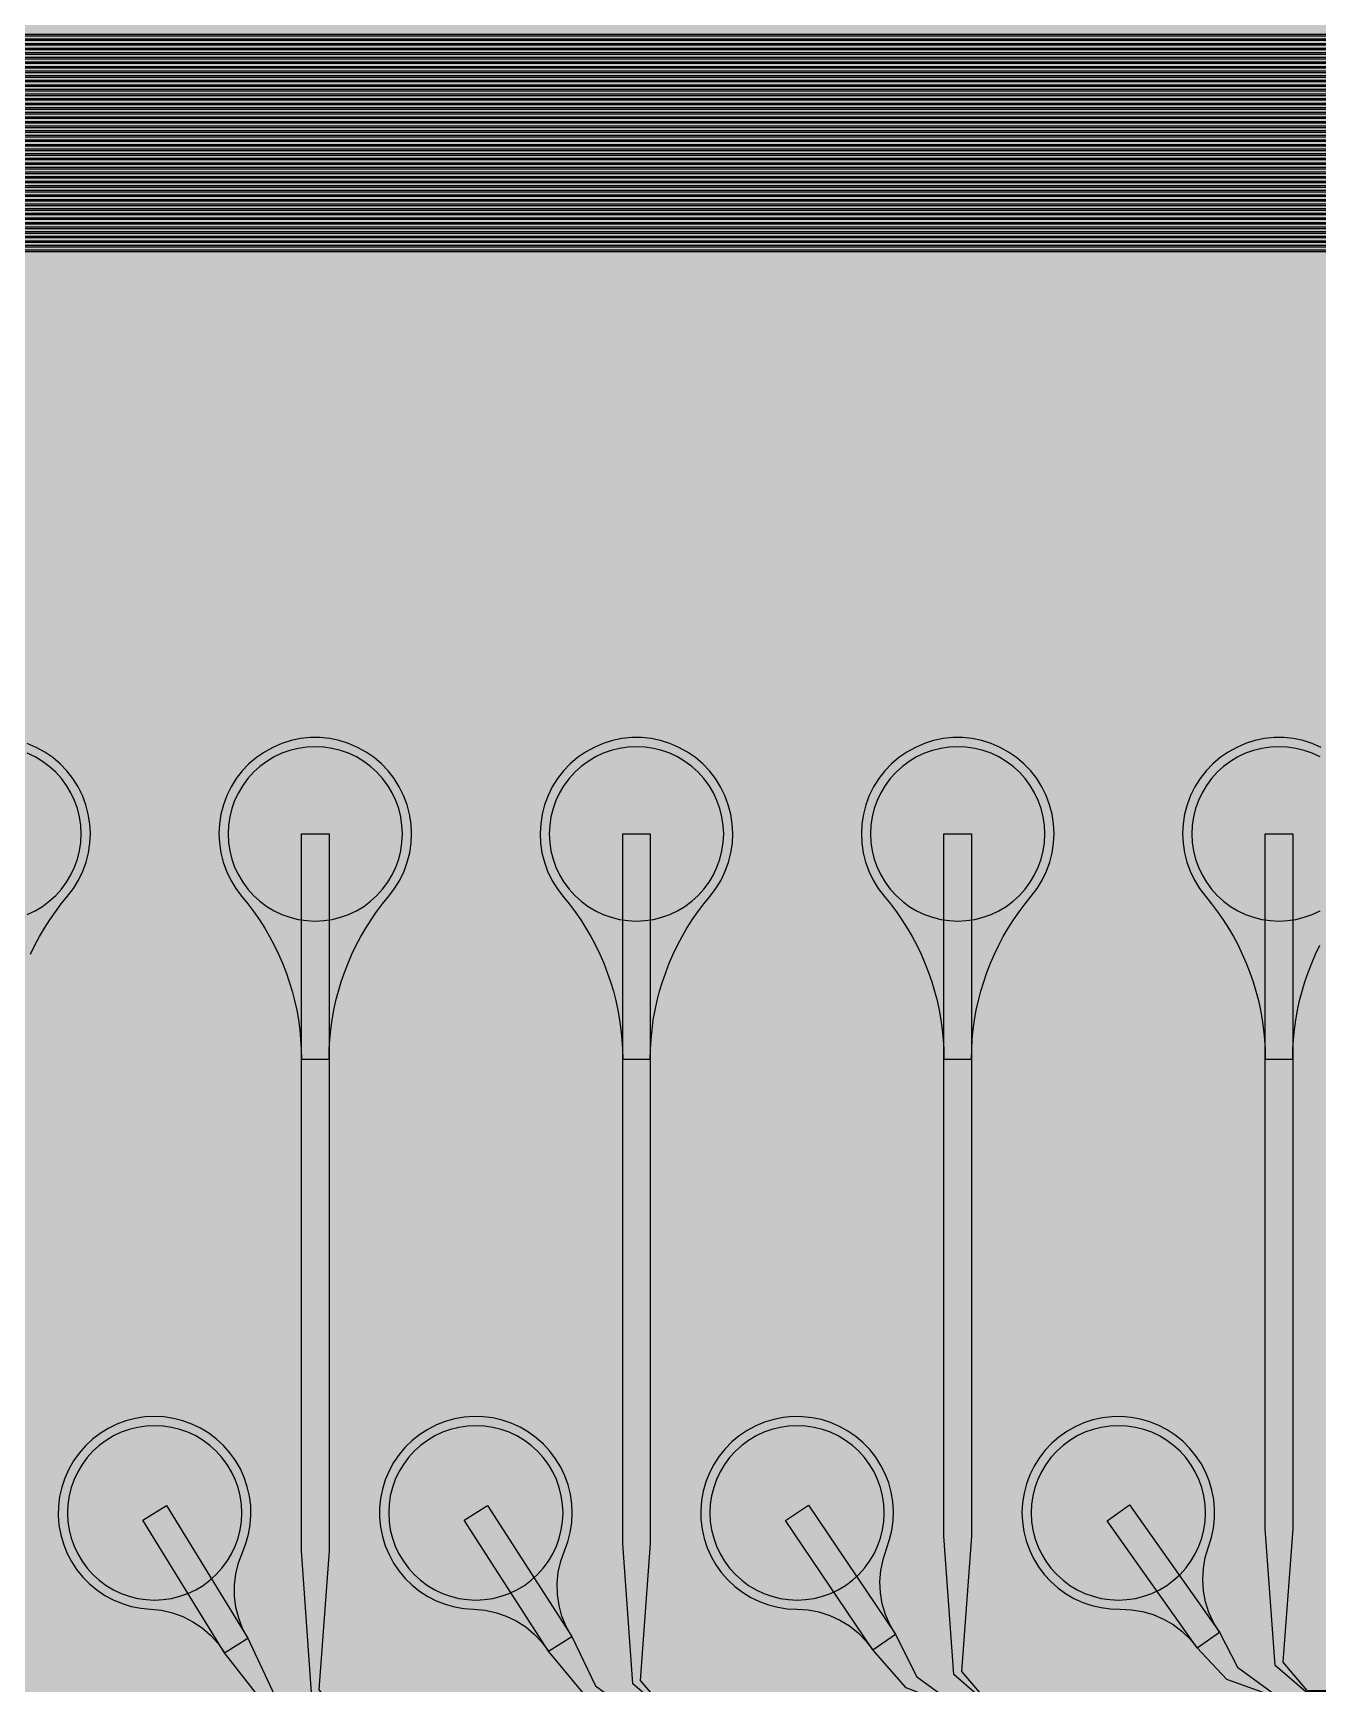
# Model space of a CAD drawing. Header units: metres. Extents: x -7240 to 10960, y -29667 to 1823.
# Drawn here: x 4465 to 5865, y -20968 to -19170 of the extents above; entities that cross this region are included whole.
import ezdxf

# ---------------------------------------------------------------- set-up
doc = ezdxf.new("R2010")
doc.units = ezdxf.units.M
for name, color, linetype in [('Metal1', 4, 'CONTINUOUS'), ('Polyimide', 7, 'CONTINUOUS'), ('Polyimide_Negative', 5, 'CONTINUOUS')]:
    doc.layers.add(name, color=color, linetype=linetype)

msp = doc.modelspace()

# ---------------------------------------------------------------- hatches: boundary and pattern name
at = {"layer": 'Polyimide'}
msp.add_hatch(color=7, dxfattribs=at).paths.add_polyline_path([(4088.5, -11806.9), (4098.7, -11851.2), (4115.6, -11893.5), (4138.6, -11932.7), (4167.4, -11968), (4201.1, -11998.5), (4239, -12023.6), (4280.3, -12042.7), (4349.2, -12073.7), (4413.2, -12113.8), (4471.3, -12162), (4522.3, -12217.7), (4565.4, -12279.7), (4599.7, -12346.9), (4624.7, -12418.2), (4639.9, -12492.2), (4645, -12567.5), (4639.9, -12642.8), (4624.7, -12716.8), (4599.7, -12788.1), (4565.4, -12855.3), (4522.3, -12917.3), (4471.3, -12973), (4413.2, -13021.2), (4349.2, -13061.3), (4280.3, -13092.3), (4239, -13111.4), (4201.1, -13136.5), (4167.4, -13167), (4138.6, -13202.3), (4115.6, -13241.5), (4098.7, -13283.8), (4088.5, -13328.1), (4085, -13373.5), (4085, -13567.5), (4099.4, -13861.6), (4142.6, -14152.8), (4214.2, -14438.4), (4313.4, -14715.5), (4439.2, -14981.7), (4590.6, -15234.2), (4766, -15470.7), (4963.7, -15688.8), (5181.8, -15886.5), (5418.3, -16061.9), (5670.8, -16213.3), (5936.9, -16339.1), (6214.1, -16438.3), (6499.7, -16509.9), (6790.9, -16553.1), (7085, -16567.5), (9960.4, -16567.5), (10038.8, -16571.4), (10116.4, -16582.9), (10192.6, -16601.9), (10266.5, -16628.4), (10337.5, -16662), (10404.8, -16702.3), (10467.9, -16749.1), (10526.1, -16801.8), (10578.8, -16860), (10625.6, -16923), (10665.9, -16990.4), (10699.5, -17061.4), (10725.9, -17135.3), (10745, -17211.4), (10756.5, -17289.1), (10760.4, -17367.5), (10760.4, -21957.3), (10721.6, -22012.9), (10686, -22070.6), (10653.6, -22130.1), (10624.5, -22191.4), (10598.9, -22254.2), (10576.8, -22318.2), (10558.3, -22383.5), (10543.4, -22449.6), (10532.2, -22516.5), (10524.7, -22583.8), (10521, -22651.5), (10521, -22719.3), (10524.7, -22787), (10532.2, -22854.4), (10543.4, -22921.2), (10558.3, -22987.4), (10576.8, -23052.6), (10598.9, -23116.7), (10624.5, -23179.5), (10653.6, -23240.7), (10686, -23300.3), (10721.6, -23357.9), (10760.4, -23413.5), (10760.4, -28667.5), (10756.5, -28745.9), (10745, -28823.6), (10725.9, -28899.7), (10699.5, -28973.6), (10665.9, -29044.6), (10625.6, -29112), (10578.8, -29175), (10526.1, -29233.2), (10467.9, -29285.9), (10404.8, -29332.7), (10337.5, -29373), (10266.5, -29406.6), (10192.6, -29433.1), (10116.4, -29452.1), (10038.8, -29463.6), (9960.4, -29467.5), (-6239.6, -29467.5), (-6318, -29463.6), (-6395.7, -29452.1), (-6471.9, -29433.1), (-6545.8, -29406.6), (-6616.7, -29373), (-6684.1, -29332.7), (-6747.1, -29285.9), (-6805.3, -29233.2), (-6858, -29175), (-6904.8, -29112), (-6945.2, -29044.6), (-6978.7, -28973.6), (-7005.2, -28899.7), (-7024.3, -28823.6), (-7035.8, -28745.9), (-7039.6, -28667.5), (-7039.6, -23426.3), (-6999.4, -23370.1), (-6962.3, -23311.6), (-6928.7, -23251.2), (-6898.5, -23189), (-6871.8, -23125.1), (-6848.8, -23059.9), (-6829.5, -22993.4), (-6814, -22926), (-6802.4, -22857.8), (-6794.6, -22789.1), (-6790.7, -22720), (-6790.7, -22650.8), (-6794.6, -22581.8), (-6802.4, -22513), (-6814, -22444.8), (-6829.5, -22377.4), (-6848.8, -22311), (-6871.8, -22245.7), (-6898.5, -22181.9), (-6928.7, -22119.7), (-6962.3, -22059.2), (-6999.4, -22000.8), (-7039.6, -21944.5), (-7039.6, -17367.5), (-7035.8, -17289.1), (-7024.3, -17211.4), (-7005.2, -17135.3), (-6978.7, -17061.4), (-6945.2, -16990.4), (-6904.8, -16923), (-6858, -16860), (-6805.3, -16801.8), (-6747.1, -16749.1), (-6684.1, -16702.3), (-6616.7, -16662), (-6545.8, -16628.4), (-6471.9, -16601.9), (-6395.7, -16582.9), (-6318, -16571.4), (-6239.6, -16567.5), (-3334, -16567.5), (-3039.9, -16553.1), (-2748.7, -16509.9), (-2463.1, -16438.3), (-2185.9, -16339.1), (-1919.8, -16213.3), (-1667.3, -16061.9), (-1430.8, -15886.5), (-1212.7, -15688.8), (-1015, -15470.7), (-839.6, -15234.2), (-688.2, -14981.7), (-562.4, -14715.5), (-463.2, -14438.4), (-391.6, -14152.8), (-348.4, -13861.6), (-334, -13567.5), (-334, -13373.5), (-337.5, -13328.1), (-347.7, -13283.8), (-364.6, -13241.5), (-387.6, -13202.3), (-416.4, -13167), (-450.1, -13136.5), (-488, -13111.4), (-529.3, -13092.3), (-529.3, -13092.3), (-598.2, -13061.3), (-662.2, -13021.2), (-720.3, -12973), (-771.3, -12917.3), (-814.4, -12855.3), (-848.7, -12788.1), (-873.7, -12716.8), (-888.9, -12642.8), (-894, -12567.5), (-888.9, -12492.2), (-873.7, -12418.2), (-848.7, -12346.9), (-814.4, -12279.7), (-771.3, -12217.7), (-720.3, -12162), (-662.2, -12113.8), (-598.2, -12073.7), (-529.3, -12042.7), (-488, -12023.6), (-450.1, -11998.5), (-416.4, -11968), (-387.6, -11932.7), (-364.6, -11893.5), (-347.7, -11851.2), (-337.5, -11806.9), (-334, -11761.5), (-334, -11074.3), (-337.5, -11028.9), (-347.7, -10984.6), (-364.6, -10942.4), (-387.6, -10903.1), (-416.4, -10867.8), (-450.1, -10837.3), (-488, -10812.2), (-529.3, -10793.2), (-529.3, -10793.2), (-598.2, -10762.1), (-662.2, -10722.1), (-720.3, -10673.8), (-771.3, -10618.1), (-814.4, -10556.1), (-848.7, -10488.9), (-873.7, -10417.6), (-888.9, -10343.7), (-894, -10268.3), (-888.9, -10193), (-873.7, -10119), (-848.7, -10047.8), (-814.4, -9980.5), (-771.3, -9918.5), (-720.3, -9862.9), (-662.2, -9814.6), (-598.2, -9774.6), (-529.3, -9743.5), (-488, -9724.5), (-450.1, -9699.4), (-416.4, -9668.8), (-387.6, -9633.5), (-364.6, -9594.3), (-347.7, -9552), (-337.5, -9507.7), (-334, -9462.4), (-334, -8775.1), (-337.5, -8729.8), (-347.7, -8685.5), (-364.6, -8643.2), (-387.6, -8604), (-416.4, -8568.7), (-450.1, -8538.1), (-488, -8513), (-529.3, -8494), (-529.3, -8494), (-598.2, -8462.9), (-662.2, -8422.9), (-720.3, -8374.6), (-771.3, -8319), (-814.4, -8257), (-848.7, -8189.7), (-873.7, -8118.5), (-888.9, -8044.5), (-894, -7969.2), (-888.9, -7893.8), (-873.7, -7819.9), (-848.7, -7748.6), (-814.4, -7681.4), (-771.3, -7619.4), (-720.3, -7563.7), (-662.2, -7515.4), (-598.2, -7475.4), (-529.3, -7444.3), (-529.3, -7444.3), (-488, -7425.3), (-450.1, -7400.2), (-416.4, -7369.7), (-387.6, -7334.4), (-364.6, -7295.1), (-347.7, -7252.9), (-337.5, -7208.6), (-334, -7163.2), (-334, -6476), (-337.5, -6430.6), (-347.7, -6386.3), (-364.6, -6344), (-387.6, -6304.8), (-416.4, -6269.5), (-450.1, -6239), (-488, -6213.9), (-529.3, -6194.8), (-529.3, -6194.8), (-598.2, -6163.8), (-662.2, -6123.7), (-720.3, -6075.5), (-771.3, -6019.8), (-814.4, -5957.8), (-848.7, -5890.6), (-873.7, -5819.3), (-888.9, -5745.3), (-894, -5670), (-888.9, -5594.7), (-873.7, -5520.7), (-848.7, -5449.4), (-814.4, -5382.2), (-771.3, -5320.2), (-720.3, -5264.5), (-662.2, -5216.3), (-598.2, -5176.2), (-529.3, -5145.2), (-529.3, -5145.2), (-488, -5126.1), (-450.1, -5101), (-416.4, -5070.5), (-387.6, -5035.2), (-364.6, -4996), (-347.7, -4953.7), (-337.5, -4909.4), (-334, -4864), (-334, 380), (-334, 1522.5), (-289, 1522.5), (-288.8, 1515.6), (-288.1, 1508.8), (-287, 1502), (-285.4, 1495.3), (-283.4, 1488.7), (-281, 1482.3), (-278.2, 1476.1), (-274.9, 1470), (-271.3, 1464.2), (-267.3, 1458.6), (-262.9, 1453.3), (-258.2, 1448.3), (-253.2, 1443.6), (-247.9, 1439.2), (-242.3, 1435.2), (-236.5, 1431.6), (-230.4, 1428.3), (-224.2, 1425.5), (-217.8, 1423.1), (-211.2, 1421.1), (-204.5, 1419.5), (-197.7, 1418.4), (-190.9, 1417.7), (-184, 1417.5), (-177.1, 1417.7), (-170.3, 1418.4), (-163.5, 1419.5), (-156.8, 1421.1), (-150.2, 1423.1), (-143.8, 1425.5), (-137.6, 1428.3), (-131.5, 1431.6), (-125.7, 1435.2), (-120.1, 1439.2), (-114.8, 1443.6), (-109.8, 1448.3), (-105.1, 1453.3), (-100.7, 1458.6), (-96.7, 1464.2), (-93.1, 1470), (-89.8, 1476.1), (-87, 1482.3), (-84.6, 1488.7), (-82.6, 1495.3), (-81, 1502), (-79.9, 1508.8), (-79.2, 1515.6), (-79, 1522.5), (1786, 1522.5), (3835, 1522.5), (3835.2, 1529), (3835.9, 1535.6), (3836.9, 1542), (3838.4, 1548.4), (3840.3, 1554.6), (3842.6, 1560.8), (3845.3, 1566.7), (3848.4, 1572.5), (3851.9, 1578.1), (3855.7, 1583.4), (3859.8, 1588.4), (3864.3, 1593.2), (3869.1, 1597.7), (3874.1, 1601.8), (3879.4, 1605.6), (3885, 1609.1), (3890.8, 1612.2), (3896.7, 1614.9), (3902.9, 1617.2), (3909.1, 1619.1), (3915.5, 1620.6), (3921.9, 1621.6), (3928.5, 1622.3), (3935, 1622.5), (3941.5, 1622.3), (3948.1, 1621.6), (3954.5, 1620.6), (3960.9, 1619.1), (3967.1, 1617.2), (3973.3, 1614.9), (3979.2, 1612.2), (3985, 1609.1), (3990.6, 1605.6), (3995.9, 1601.8), (4000.9, 1597.7), (4005.7, 1593.2), (4010.2, 1588.4), (4014.3, 1583.4), (4018.1, 1578.1), (4021.6, 1572.5), (4024.7, 1566.7), (4027.4, 1560.8), (4029.7, 1554.6), (4031.6, 1548.4), (4033.1, 1542), (4034.1, 1535.6), (4034.8, 1529), (4035, 1522.5), (4085, 1522.5), (4085, 380), (4085, 330), (4085, -4864), (4088.5, -4909.4), (4098.7, -4953.7), (4115.6, -4996), (4138.6, -5035.2), (4167.4, -5070.5), (4201.1, -5101), (4239, -5126.1), (4280.3, -5145.2), (4280.3, -5145.2), (4349.2, -5176.2), (4413.2, -5216.3), (4471.3, -5264.5), (4522.3, -5320.2), (4565.4, -5382.2), (4599.7, -5449.4), (4624.7, -5520.7), (4639.9, -5594.7), (4645, -5670), (4639.9, -5745.3), (4624.7, -5819.3), (4599.7, -5890.6), (4565.4, -5957.8), (4522.3, -6019.8), (4471.3, -6075.5), (4413.2, -6123.7), (4349.2, -6163.8), (4280.3, -6194.8), (4239, -6213.9), (4201.1, -6239), (4167.4, -6269.5), (4138.6, -6304.8), (4115.6, -6344), (4098.7, -6386.3), (4088.5, -6430.6), (4085, -6476), (4085, -11761.5), (4088.5, -11806.9)])

# ---------------------------------------------------------------- linework, layer by layer
at = {"layer": 'Metal1'}
for points in [[(9473.9, -17916.6), (9473.9, -19377.4), (9443.3, -19408), (2852.5, -19408), (2821.9, -19377.4), (2821.9, -18191.7)], [(2823.9, -18191.7), (2823.9, -19376.6), (2853.3, -19406), (9442.5, -19406), (9471.9, -19376.6), (9471.9, -17917.4)], [(9468.9, -17921.6), (9468.9, -19372.4), (9438.3, -19403), (2857.5, -19403), (2826.9, -19372.4), (2826.9, -18191.7)], [(2828.9, -18191.7), (2828.9, -19371.6), (2858.3, -19401), (9437.5, -19401), (9466.9, -19371.6), (9466.9, -17922.4)], [(9463.9, -17926.6), (9463.9, -19367.4), (9433.3, -19398), (2862.5, -19398), (2831.9, -19367.4), (2831.9, -18191.7)], [(2833.9, -18191.7), (2833.9, -19366.6), (2863.3, -19396), (9432.5, -19396), (9461.9, -19366.6), (9461.9, -17927.4)], [(9458.9, -17931.6), (9458.9, -19362.4), (9428.3, -19393), (2867.5, -19393), (2836.9, -19362.4), (2836.9, -18191.7)], [(2838.9, -18191.7), (2838.9, -19361.6), (2868.3, -19391), (9427.5, -19391), (9456.9, -19361.6), (9456.9, -17932.4)], [(9453.9, -17936.6), (9453.9, -19357.4), (9423.3, -19388), (2872.5, -19388), (2841.9, -19357.4), (2841.9, -18191.7)], [(2843.9, -18191.7), (2843.9, -19356.6), (2873.3, -19386), (9422.5, -19386), (9451.9, -19356.6), (9451.9, -17937.4)], [(9448.9, -17941.6), (9448.9, -19352.4), (9418.3, -19383), (2877.5, -19383), (2846.9, -19352.4), (2846.9, -18191.7)], [(2848.9, -18191.7), (2848.9, -19351.6), (2878.3, -19381), (9417.5, -19381), (9446.9, -19351.6), (9446.9, -17942.4)], [(9443.9, -17946.6), (9443.9, -19347.4), (9413.3, -19378), (2882.5, -19378), (2851.9, -19347.4), (2851.9, -18191.7)], [(2853.9, -18191.7), (2853.9, -19346.6), (2883.3, -19376), (9412.5, -19376), (9441.9, -19346.6), (9441.9, -17947.4)], [(9438.9, -17951.6), (9438.9, -19342.4), (9408.3, -19373), (2887.5, -19373), (2856.9, -19342.4), (2856.9, -18191.7)], [(2858.9, -18191.7), (2858.9, -19341.6), (2888.3, -19371), (9407.5, -19371), (9436.9, -19341.6), (9436.9, -17952.4)], [(9433.9, -17956.6), (9433.9, -19337.4), (9403.3, -19368), (2892.5, -19368), (2861.9, -19337.4), (2861.9, -18191.7)], [(2863.9, -18191.7), (2863.9, -19336.6), (2893.3, -19366), (9402.5, -19366), (9431.9, -19336.6), (9431.9, -17957.4)], [(9428.9, -17961.6), (9428.9, -19332.4), (9398.3, -19363), (2897.5, -19363), (2866.9, -19332.4), (2866.9, -18191.7)], [(2868.9, -18191.7), (2868.9, -19331.6), (2898.3, -19361), (9397.5, -19361), (9426.9, -19331.6), (9426.9, -17962.4)], [(9423.9, -17966.6), (9423.9, -19327.4), (9393.3, -19358), (2902.5, -19358), (2871.9, -19327.4), (2871.9, -18191.7)], [(2873.9, -18191.7), (2873.9, -19326.6), (2903.3, -19356), (9392.5, -19356), (9421.9, -19326.6), (9421.9, -17967.4)], [(9418.9, -17971.6), (9418.9, -19322.4), (9388.3, -19353), (2907.5, -19353), (2876.9, -19322.4), (2876.9, -18191.7)], [(2878.9, -18191.7), (2878.9, -19321.6), (2908.3, -19351), (9387.5, -19351), (9416.9, -19321.6), (9416.9, -17972.4)], [(9413.9, -17976.6), (9413.9, -19317.4), (9383.3, -19348), (2912.5, -19348), (2881.9, -19317.4), (2881.9, -18191.7)], [(2883.9, -18191.7), (2883.9, -19316.6), (2913.3, -19346), (9382.5, -19346), (9411.9, -19316.6), (9411.9, -17977.4)], [(9408.9, -17981.6), (9408.9, -19312.4), (9378.3, -19343), (2917.5, -19343), (2886.9, -19312.4), (2886.9, -18191.7)], [(2888.9, -18191.7), (2888.9, -19311.6), (2918.3, -19341), (9377.5, -19341), (9406.9, -19311.6), (9406.9, -17982.4)], [(9403.9, -17986.6), (9403.9, -19307.4), (9373.3, -19338), (2922.5, -19338), (2891.9, -19307.4), (2891.9, -18191.7)], [(2893.9, -18191.7), (2893.9, -19306.6), (2923.3, -19336), (9372.5, -19336), (9401.9, -19306.6), (9401.9, -17987.4)], [(9398.9, -17991.6), (9398.9, -19302.4), (9368.3, -19333), (2927.5, -19333), (2896.9, -19302.4), (2896.9, -18191.7)], [(2898.9, -18191.7), (2898.9, -19301.6), (2928.3, -19331), (9367.5, -19331), (9396.9, -19301.6), (9396.9, -17992.4)], [(9393.9, -17996.6), (9393.9, -19297.4), (9363.3, -19328), (2932.5, -19328), (2901.9, -19297.4), (2901.9, -18191.7)], [(2903.9, -18191.7), (2903.9, -19296.6), (2933.3, -19326), (9362.5, -19326), (9391.9, -19296.6), (9391.9, -17997.4)], [(9388.9, -18001.6), (9388.9, -19292.4), (9358.3, -19323), (2937.5, -19323), (2906.9, -19292.4), (2906.9, -18191.7)], [(2908.9, -18191.7), (2908.9, -19291.6), (2938.3, -19321), (9357.5, -19321), (9386.9, -19291.6), (9386.9, -18002.4)], [(9383.9, -18006.6), (9383.9, -19287.4), (9353.3, -19318), (2942.5, -19318), (2911.9, -19287.4), (2911.9, -18191.7)], [(2913.9, -18191.7), (2913.9, -19286.6), (2943.3, -19316), (9352.5, -19316), (9381.9, -19286.6), (9381.9, -18007.4)], [(9378.9, -18011.6), (9378.9, -19282.4), (9348.3, -19313), (2947.5, -19313), (2916.9, -19282.4), (2916.9, -18191.7)], [(2918.9, -18191.7), (2918.9, -19281.6), (2948.3, -19311), (9347.5, -19311), (9376.9, -19281.6), (9376.9, -18012.4)], [(9373.9, -18016.6), (9373.9, -19277.4), (9343.3, -19308), (2952.5, -19308), (2921.9, -19277.4), (2921.9, -18191.7)], [(2923.9, -18191.7), (2923.9, -19276.6), (2953.3, -19306), (9342.5, -19306), (9371.9, -19276.6), (9371.9, -18017.4)], [(9368.9, -18021.6), (9368.9, -19272.4), (9338.3, -19303), (2957.5, -19303), (2926.9, -19272.4), (2926.9, -18191.7)], [(2928.9, -18191.7), (2928.9, -19271.6), (2958.3, -19301), (9337.5, -19301), (9366.9, -19271.6), (9366.9, -18022.4)], [(9363.9, -18026.6), (9363.9, -19267.4), (9333.3, -19298), (2962.5, -19298), (2931.9, -19267.4), (2931.9, -18191.7)], [(2933.9, -18191.7), (2933.9, -19266.6), (2963.3, -19296), (9332.5, -19296), (9361.9, -19266.6), (9361.9, -18027.4)], [(9358.9, -18031.6), (9358.9, -19262.4), (9328.3, -19293), (2967.5, -19293), (2936.9, -19262.4), (2936.9, -18191.7)], [(2938.9, -18191.7), (2938.9, -19261.6), (2968.3, -19291), (9327.5, -19291), (9356.9, -19261.6), (9356.9, -18032.4)], [(9353.9, -18036.6), (9353.9, -19257.4), (9323.3, -19288), (2972.5, -19288), (2941.9, -19257.4), (2941.9, -18191.7)], [(2943.9, -18191.7), (2943.9, -19256.6), (2973.3, -19286), (9322.5, -19286), (9351.9, -19256.6), (9351.9, -18037.4)], [(9348.9, -18041.6), (9348.9, -19252.4), (9318.3, -19283), (2977.5, -19283), (2946.9, -19252.4), (2946.9, -18191.7)], [(2948.9, -18191.7), (2948.9, -19251.6), (2978.3, -19281), (9317.5, -19281), (9346.9, -19251.6), (9346.9, -18042.4)], [(9343.9, -18046.6), (9343.9, -19247.4), (9313.3, -19278), (2982.5, -19278), (2951.9, -19247.4), (2951.9, -18191.7)], [(2953.9, -18191.7), (2953.9, -19246.6), (2983.3, -19276), (9312.5, -19276), (9341.9, -19246.6), (9341.9, -18047.4)], [(9338.9, -18051.6), (9338.9, -19242.4), (9308.3, -19273), (2987.5, -19273), (2956.9, -19242.4), (2956.9, -18191.7)], [(2958.9, -18191.7), (2958.9, -19241.6), (2988.3, -19271), (9307.5, -19271), (9336.9, -19241.6), (9336.9, -18052.4)], [(9333.9, -18056.6), (9333.9, -19237.4), (9303.3, -19268), (2992.5, -19268), (2961.9, -19237.4), (2961.9, -18191.7)], [(2963.9, -18191.7), (2963.9, -19236.6), (2993.3, -19266), (9302.5, -19266), (9331.9, -19236.6), (9331.9, -18057.4)], [(9328.9, -18061.6), (9328.9, -19232.4), (9298.3, -19263), (2997.5, -19263), (2966.9, -19232.4), (2966.9, -18191.7)], [(2968.9, -18191.7), (2968.9, -19231.6), (2998.3, -19261), (9297.5, -19261), (9326.9, -19231.6), (9326.9, -18062.4)], [(9323.9, -18066.6), (9323.9, -19227.4), (9293.3, -19258), (3002.5, -19258), (2971.9, -19227.4), (2971.9, -18191.7)], [(2973.9, -18191.7), (2973.9, -19226.6), (3003.3, -19256), (9292.5, -19256), (9321.9, -19226.6), (9321.9, -18067.4)], [(9318.9, -18071.6), (9318.9, -19222.4), (9288.3, -19253), (3007.5, -19253), (2976.9, -19222.4), (2976.9, -18191.7)], [(2978.9, -18191.7), (2978.9, -19221.6), (3008.3, -19251), (9287.5, -19251), (9316.9, -19221.6), (9316.9, -18072.4)], [(2593.9, -18191.7), (2593.9, -22286.6), (2623.3, -22316), (9352.5, -22316), (9381.9, -22286.6), (9381.9, -21007.4), (9352.5, -20978), (5852.5, -20978), (5818.7, -20948.7), (5807.9, -20800), (5807.9, -20042.5), (5837.9, -20042.5), (5837.9, -20800), (5827, -20945.3), (5853.3, -20976), (9353.3, -20976), (9383.9, -21006.6), (9383.9, -22287.4), (9353.3, -22318), (2622.5, -22318), (2591.9, -22287.4), (2591.9, -18191.7)], [(2598.9, -18191.7), (2598.9, -22281.6), (2628.3, -22311), (9347.5, -22311), (9376.9, -22281.6), (9376.9, -21012.4), (9347.5, -20983), (5818.8, -20983), (5765.9, -20964.2), (5733.7, -20929.7), (5635.6, -20791.2), (5660.1, -20773.8), (5758.2, -20912.4), (5777.6, -20950.8), (5819.3, -20981), (9348.3, -20981), (9378.9, -21011.6), (9378.9, -22282.4), (9348.3, -22313), (2627.5, -22313), (2596.9, -22282.4), (2596.9, -18191.7)], [(2603.9, -18191.7), (2603.9, -22276.6), (2633.3, -22306), (9342.5, -22306), (9371.9, -22276.6), (9371.9, -21017.4), (9342.5, -20988), (5502.5, -20988), (5468.8, -20958.7), (5457.9, -20808), (5457.9, -20042.5), (5487.9, -20042.5), (5487.9, -20808), (5477, -20955.3), (5503.3, -20986), (9343.3, -20986), (9373.9, -21016.6), (9373.9, -22277.4), (9343.3, -22308), (2632.5, -22308), (2601.9, -22277.4), (2601.9, -18191.7)], [(2608.9, -18191.7), (2608.9, -22271.6), (2638.3, -22301), (9337.5, -22301), (9366.9, -22271.6), (9366.9, -21022.4), (9337.5, -20993), (5468.8, -20993), (5416.8, -20973.3), (5380.3, -20931.6), (5285.4, -20790.9), (5310.3, -20774.1), (5405.2, -20914.8), (5427.8, -20961), (5469.3, -20991), (9338.3, -20991), (9368.9, -21021.6), (9368.9, -22272.4), (9338.3, -22303), (2637.5, -22303), (2606.9, -22272.4), (2606.9, -18191.7)], [(2613.9, -18191.7), (2613.9, -22266.6), (2643.3, -22296), (9332.5, -22296), (9361.9, -22266.6), (9361.9, -21027.4), (9332.5, -20998), (5152.5, -20998), (5118.8, -20968.7), (5107.9, -20816), (5107.9, -20042.5), (5137.9, -20042.5), (5137.9, -20816), (5126.9, -20965.3), (5153.3, -20996), (9333.3, -20996), (9363.9, -21026.6), (9363.9, -22267.4), (9333.3, -22298), (2642.5, -22298), (2611.9, -22267.4), (2611.9, -18191.7)], [(2618.9, -18191.7), (2618.9, -22261.6), (2648.3, -22291), (9327.5, -22291), (9356.9, -22261.6), (9356.9, -21032.4), (9327.5, -21003), (5118.8, -21003), (5067.6, -20982.4), (5027.1, -20933.3), (4935.3, -20790.6), (4960.5, -20774.4), (5052.3, -20917.1), (5078.1, -20971.1), (5119.3, -21001), (9328.3, -21001), (9358.9, -21031.6), (9358.9, -22262.4), (9328.3, -22293), (2647.5, -22293), (2616.9, -22262.4), (2616.9, -18191.7)], [(2623.9, -18191.7), (2623.9, -22256.6), (2653.3, -22286), (9322.5, -22286), (9351.9, -22256.6), (9351.9, -21037.4), (9322.5, -21008), (4802.5, -21008), (4768.8, -20978.7), (4757.9, -20824), (4757.9, -20042.5), (4787.9, -20042.5), (4787.9, -20824), (4776.9, -20975.3), (4803.3, -21006), (9323.3, -21006), (9353.9, -21036.6), (9353.9, -22257.4), (9323.3, -22288), (2652.5, -22288), (2621.9, -22257.4), (2621.9, -18191.7)], [(2628.9, -18191.7), (2628.9, -22251.6), (2658.3, -22281), (9317.5, -22281), (9346.9, -22251.6), (9346.9, -21042.4), (9317.5, -21013), (4768.8, -21013), (4718.4, -20991.7), (4674, -20934.9), (4585.1, -20790.4), (4610.7, -20774.6), (4699.6, -20919.2), (4728.4, -20981.2), (4769.3, -21011), (9318.3, -21011), (9348.9, -21041.6), (9348.9, -22252.4), (9318.3, -22283), (2657.5, -22283), (2626.9, -22252.4), (2626.9, -18191.7)], [(8987.9, -19038), (8976.6, -19218.5), (8943.3, -19248), (3012.5, -19248), (2981.9, -19217.4), (2981.9, -18191.7)], [(2983.9, -18191.7), (2983.9, -19216.6), (3013.3, -19246), (8942.5, -19246), (8969.2, -19215.5), (8957.9, -19038)], [(8883.1, -19063.3), (8931.8, -19214.6), (8909.6, -19243), (3017.5, -19243), (2986.9, -19212.4), (2986.9, -18191.7)], [(2988.9, -18191.7), (2988.9, -19211.6), (3018.3, -19241), (8908.6, -19241), (8923.9, -19213.8), (8855.2, -19074.5)], [(8637.9, -19030), (8626.6, -19208.5), (8593.3, -19238), (3022.5, -19238), (2991.9, -19207.4), (2991.9, -18191.7)], [(2993.9, -18191.7), (2993.9, -19206.6), (3023.3, -19236), (8592.5, -19236), (8619.2, -19205.5), (8607.9, -19030)], [(8533, -19058), (8581.5, -19204.7), (8559.6, -19233), (3027.5, -19233), (2996.9, -19202.4), (2996.9, -18191.7)], [(2998.9, -18191.7), (2998.9, -19201.6), (3028.3, -19231), (8558.6, -19231), (8573.6, -19203.9), (8505.3, -19069.5)], [(8287.9, -19022), (8276.6, -19198.5), (8243.3, -19228), (3032.5, -19228), (3001.9, -19197.4), (3001.9, -18191.7)], [(3003.9, -18191.7), (3003.9, -19196.6), (3033.3, -19226), (8242.5, -19226), (8269.1, -19195.5), (8257.9, -19022)], [(8182.9, -19052.7), (8231.3, -19194.8), (8209.6, -19223), (3037.5, -19223), (3006.9, -19192.4), (3006.9, -18191.7)], [(3008.9, -18191.7), (3008.9, -19191.6), (3038.3, -19221), (8208.5, -19221), (8223.2, -19194.1), (8155.3, -19064.6)], [(7937.9, -19014), (7926.6, -19188.6), (7893.3, -19218), (3042.5, -19218), (3011.9, -19187.4), (3011.9, -18191.7)], [(3013.9, -18191.7), (3013.9, -19186.6), (3043.3, -19216), (7892.5, -19216), (7919.1, -19185.4), (7907.9, -19014)], [(7832.8, -19047.4), (7881, -19184.9), (7859.6, -19213), (3047.5, -19213), (3016.9, -19182.4), (3016.9, -18191.7)], [(3018.9, -18191.7), (3018.9, -19181.6), (3048.3, -19211), (7858.5, -19211), (7872.9, -19184.2), (7805.3, -19059.6)], [(7587.9, -19006), (7576.7, -19178.6), (7543.3, -19208), (3052.5, -19208), (3021.9, -19177.4), (3021.9, -18191.7)], [(3023.9, -18191.7), (3023.9, -19176.6), (3053.3, -19206), (7542.5, -19206), (7569.1, -19175.4), (7557.9, -19006)], [(7482.6, -19042.1), (7530.8, -19175), (7509.6, -19203), (3057.5, -19203), (3026.9, -19172.4), (3026.9, -18191.7)], [(3028.9, -18191.7), (3028.9, -19171.6), (3058.3, -19201), (7508.5, -19201), (7522.5, -19174.4), (7455.3, -19054.6)], [(6526.7, -19148.6), (6493.3, -19178), (3082.5, -19178), (3051.9, -19147.4)], [(3053.9, -19146.6), (3083.3, -19176), (6492.5, -19176), (6519, -19145.4)], [(6480.2, -19145.4), (6459.6, -19173), (3087.5, -19173), (3056.9, -19142.4)], [(3058.9, -19141.6), (3088.3, -19171), (6458.5, -19171), (6470.9, -19145)], [(7226.7, -19168.6), (7193.3, -19198), (3062.5, -19198), (3031.9, -19167.4)], [(3033.9, -19166.6), (3063.3, -19196), (7192.5, -19196), (7219.1, -19165.4)], [(7180.6, -19165.1), (7159.6, -19193), (3067.5, -19193), (3036.9, -19162.4)], [(3038.9, -19161.6), (3068.3, -19191), (7158.5, -19191), (7172, -19164.6)], [(6876.7, -19158.6), (6843.3, -19188), (3072.5, -19188), (3041.9, -19157.4)], [(3043.9, -19156.6), (3073.3, -19186), (6842.5, -19186), (6869, -19155.4)], [(6830.4, -19155.3), (6809.6, -19183), (3077.5, -19183), (3046.9, -19152.4)], [(3048.9, -19151.6), (3078.3, -19181), (6808.5, -19181), (6821.5, -19154.8)], [(5869, -19948.2), (5859.2, -19944), (5849.1, -19940.8), (5838.7, -19938.7), (5828.2, -19937.6), (5817.6, -19937.6), (5807, -19938.7), (5796.6, -19940.8), (5786.5, -19944), (5776.8, -19948.2), (5767.5, -19953.3), (5758.8, -19959.3), (5750.7, -19966.2), (5743.4, -19973.9), (5736.9, -19982.3), (5731.2, -19991.3), (5726.5, -20000.8), (5722.8, -20010.7), (5720.1, -20020.9), (5718.5, -20031.4), (5717.9, -20042), (5718.4, -20052.6), (5719.9, -20063.1), (5722.5, -20073.4), (5726.1, -20083.3), (5730.8, -20092.9), (5736.3, -20101.9), (5742.7, -20110.4), (5749.5, -20118.7), (5756, -20127.3), (5762.1, -20136.1), (5767.8, -20145.1), (5773.2, -20154.4), (5778.3, -20163.9), (5782.9, -20173.6), (5787.2, -20183.4), (5791.1, -20193.4), (5794.6, -20203.6), (5797.7, -20213.9), (5800.4, -20224.2), (5802.7, -20234.7), (5804.5, -20245.3), (5806, -20255.9), (5807, -20266.6), (5807.7, -20277.3), (5807.9, -20288.1), (5837.9, -20288.1), (5837.9, -20288.1), (5838.1, -20277.3), (5838.7, -20266.6), (5839.8, -20255.9), (5841.2, -20245.3), (5843.1, -20234.7), (5845.4, -20224.2), (5848.1, -20213.9), (5851.2, -20203.6), (5854.7, -20193.4), (5858.6, -20183.4), (5862.8, -20173.6), (5867.5, -20163.9)], [(4462.8, -20173.6), (4467.5, -20163.9), (4472.5, -20154.4), (4477.9, -20145.1), (4483.7, -20136.1), (4489.8, -20127.3), (4496.2, -20118.7), (4503, -20110.4), (4509.4, -20101.9), (4515, -20092.9), (4519.6, -20083.3), (4523.2, -20073.4), (4525.8, -20063.1), (4527.4, -20052.6), (4527.9, -20042), (4527.3, -20031.4), (4525.6, -20020.9), (4522.9, -20010.7), (4519.2, -20000.8), (4514.5, -19991.3), (4508.9, -19982.3), (4502.4, -19973.9), (4495, -19966.2), (4487, -19959.3), (4478.3, -19953.3), (4469, -19948.2), (4459.2, -19944)]]:
    msp.add_lwpolyline(points, dxfattribs=at)
for points in [[(4787.9, -20288.1), (4788.1, -20277.3), (4788.7, -20266.6), (4789.8, -20255.9), (4791.2, -20245.3), (4793.1, -20234.7), (4795.4, -20224.2), (4798.1, -20213.9), (4801.2, -20203.6), (4804.7, -20193.4), (4808.6, -20183.4), (4812.8, -20173.6), (4817.5, -20163.9), (4822.5, -20154.4), (4827.9, -20145.1), (4833.7, -20136.1), (4839.8, -20127.3), (4846.2, -20118.7), (4853, -20110.4), (4859.4, -20101.9), (4865, -20092.9), (4869.6, -20083.3), (4873.2, -20073.4), (4875.8, -20063.1), (4877.4, -20052.6), (4877.9, -20042), (4877.3, -20031.4), (4875.6, -20020.9), (4872.9, -20010.7), (4869.2, -20000.8), (4864.5, -19991.3), (4858.9, -19982.3), (4852.4, -19973.9), (4845, -19966.2), (4837, -19959.3), (4828.3, -19953.3), (4819, -19948.2), (4809.2, -19944), (4799.1, -19940.8), (4788.7, -19938.7), (4778.2, -19937.6), (4767.6, -19937.6), (4757, -19938.7), (4746.6, -19940.8), (4736.5, -19944), (4726.8, -19948.2), (4717.5, -19953.3), (4708.8, -19959.3), (4700.7, -19966.2), (4693.4, -19973.9), (4686.9, -19982.3), (4681.2, -19991.3), (4676.5, -20000.8), (4672.8, -20010.7), (4670.1, -20020.9), (4668.5, -20031.4), (4667.9, -20042), (4668.4, -20052.6), (4669.9, -20063.1), (4672.5, -20073.4), (4676.1, -20083.3), (4680.8, -20092.9), (4686.3, -20101.9), (4692.7, -20110.4), (4699.5, -20118.7), (4706, -20127.3), (4712.1, -20136.1), (4717.8, -20145.1), (4723.2, -20154.4), (4728.3, -20163.9), (4732.9, -20173.6), (4737.2, -20183.4), (4741.1, -20193.4), (4744.6, -20203.6), (4747.7, -20213.9), (4750.4, -20224.2), (4752.7, -20234.7), (4754.5, -20245.3), (4756, -20255.9), (4757, -20266.6), (4757.7, -20277.3), (4757.9, -20288.1), (4787.9, -20288.1)], [(5137.9, -20288.1), (5138.1, -20277.3), (5138.7, -20266.6), (5139.8, -20255.9), (5141.2, -20245.3), (5143.1, -20234.7), (5145.4, -20224.2), (5148.1, -20213.9), (5151.2, -20203.6), (5154.7, -20193.4), (5158.6, -20183.4), (5162.8, -20173.6), (5167.5, -20163.9), (5172.5, -20154.4), (5177.9, -20145.1), (5183.7, -20136.1), (5189.8, -20127.3), (5196.2, -20118.7), (5203, -20110.4), (5209.4, -20101.9), (5215, -20092.9), (5219.6, -20083.3), (5223.2, -20073.4), (5225.8, -20063.1), (5227.4, -20052.6), (5227.9, -20042), (5227.3, -20031.4), (5225.6, -20020.9), (5222.9, -20010.7), (5219.2, -20000.8), (5214.5, -19991.3), (5208.9, -19982.3), (5202.4, -19973.9), (5195, -19966.2), (5187, -19959.3), (5178.3, -19953.3), (5169, -19948.2), (5159.2, -19944), (5149.1, -19940.8), (5138.7, -19938.7), (5128.2, -19937.6), (5117.6, -19937.6), (5107, -19938.7), (5096.6, -19940.8), (5086.5, -19944), (5076.8, -19948.2), (5067.5, -19953.3), (5058.8, -19959.3), (5050.7, -19966.2), (5043.4, -19973.9), (5036.9, -19982.3), (5031.2, -19991.3), (5026.5, -20000.8), (5022.8, -20010.7), (5020.1, -20020.9), (5018.5, -20031.4), (5017.9, -20042), (5018.4, -20052.6), (5019.9, -20063.1), (5022.5, -20073.4), (5026.1, -20083.3), (5030.8, -20092.9), (5036.3, -20101.9), (5042.7, -20110.4), (5049.5, -20118.7), (5056, -20127.3), (5062.1, -20136.1), (5067.8, -20145.1), (5073.2, -20154.4), (5078.3, -20163.9), (5082.9, -20173.6), (5087.2, -20183.4), (5091.1, -20193.4), (5094.6, -20203.6), (5097.7, -20213.9), (5100.4, -20224.2), (5102.7, -20234.7), (5104.5, -20245.3), (5106, -20255.9), (5107, -20266.6), (5107.7, -20277.3), (5107.9, -20288.1), (5137.9, -20288.1)], [(5487.9, -20288.1), (5488.1, -20277.3), (5488.7, -20266.6), (5489.8, -20255.9), (5491.2, -20245.3), (5493.1, -20234.7), (5495.4, -20224.2), (5498.1, -20213.9), (5501.2, -20203.6), (5504.7, -20193.4), (5508.6, -20183.4), (5512.8, -20173.6), (5517.5, -20163.9), (5522.5, -20154.4), (5527.9, -20145.1), (5533.7, -20136.1), (5539.8, -20127.3), (5546.2, -20118.7), (5553, -20110.4), (5559.4, -20101.9), (5565, -20092.9), (5569.6, -20083.3), (5573.2, -20073.4), (5575.8, -20063.1), (5577.4, -20052.6), (5577.9, -20042), (5577.3, -20031.4), (5575.6, -20020.9), (5572.9, -20010.7), (5569.2, -20000.8), (5564.5, -19991.3), (5558.9, -19982.3), (5552.4, -19973.9), (5545, -19966.2), (5537, -19959.3), (5528.3, -19953.3), (5519, -19948.2), (5509.2, -19944), (5499.1, -19940.8), (5488.7, -19938.7), (5478.2, -19937.6), (5467.6, -19937.6), (5457, -19938.7), (5446.6, -19940.8), (5436.5, -19944), (5426.8, -19948.2), (5417.5, -19953.3), (5408.8, -19959.3), (5400.7, -19966.2), (5393.4, -19973.9), (5386.9, -19982.3), (5381.2, -19991.3), (5376.5, -20000.8), (5372.8, -20010.7), (5370.1, -20020.9), (5368.5, -20031.4), (5367.9, -20042), (5368.4, -20052.6), (5369.9, -20063.1), (5372.5, -20073.4), (5376.1, -20083.3), (5380.8, -20092.9), (5386.3, -20101.9), (5392.7, -20110.4), (5399.5, -20118.7), (5406, -20127.3), (5412.1, -20136.1), (5417.8, -20145.1), (5423.2, -20154.4), (5428.3, -20163.9), (5432.9, -20173.6), (5437.2, -20183.4), (5441.1, -20193.4), (5444.6, -20203.6), (5447.7, -20213.9), (5450.4, -20224.2), (5452.7, -20234.7), (5454.5, -20245.3), (5456, -20255.9), (5457, -20266.6), (5457.7, -20277.3), (5457.9, -20288.1), (5487.9, -20288.1)], [(4699.6, -20919.2), (4693.8, -20908.4), (4689.5, -20897.1), (4686.5, -20885.3), (4685, -20873.2), (4684.9, -20861), (4686.4, -20848.9), (4689.3, -20837.1), (4693.6, -20825.7), (4697.4, -20815.9), (4700.3, -20805.8), (4702.1, -20795.5), (4702.8, -20785), (4702.6, -20774.6), (4701.3, -20764.2), (4698.9, -20754), (4695.6, -20744), (4691.3, -20734.5), (4686, -20725.4), (4679.9, -20716.9), (4672.9, -20709.1), (4665.2, -20702), (4656.9, -20695.6), (4647.9, -20690.2), (4638.5, -20685.7), (4628.6, -20682.1), (4618.5, -20679.5), (4608.1, -20678), (4597.6, -20677.5), (4587.2, -20678), (4576.8, -20679.6), (4566.6, -20682.3), (4556.8, -20685.9), (4547.4, -20690.4), (4538.5, -20695.9), (4530.1, -20702.3), (4522.5, -20709.4), (4515.6, -20717.3), (4509.5, -20725.8), (4504.3, -20734.9), (4500, -20744.5), (4496.7, -20754.5), (4494.4, -20764.7), (4493.1, -20775.1), (4492.9, -20785.6), (4493.7, -20796), (4495.6, -20806.3), (4498.5, -20816.4), (4502.4, -20826.1), (4507.2, -20835.4), (4512.9, -20844.2), (4519.5, -20852.4), (4526.9, -20859.8), (4534.9, -20866.5), (4543.6, -20872.4), (4552.8, -20877.3), (4562.5, -20881.4), (4572.5, -20884.4), (4582.8, -20886.4), (4593.3, -20887.4), (4605.4, -20888.7), (4617.2, -20891.4), (4628.7, -20895.6), (4639.6, -20901.1), (4649.7, -20907.9), (4658.9, -20915.9), (4667, -20924.9), (4674, -20934.9), (4699.6, -20919.2)], [(5052.3, -20917.1), (5046.4, -20906.5), (5041.7, -20895.2), (5038.5, -20883.5), (5036.8, -20871.4), (5036.5, -20859.2), (5037.7, -20847.1), (5040.3, -20835.2), (5044.4, -20823.7), (5048.1, -20813.9), (5050.7, -20803.8), (5052.3, -20793.4), (5052.9, -20782.9), (5052.4, -20772.5), (5050.9, -20762.1), (5048.3, -20751.9), (5044.8, -20742.1), (5040.3, -20732.6), (5034.8, -20723.7), (5028.5, -20715.3), (5021.4, -20707.6), (5013.6, -20700.6), (5005.1, -20694.5), (4996.1, -20689.2), (4986.5, -20684.9), (4976.6, -20681.5), (4966.4, -20679.1), (4956, -20677.8), (4945.5, -20677.5), (4935.1, -20678.3), (4924.7, -20680.1), (4914.6, -20682.9), (4904.9, -20686.7), (4895.5, -20691.5), (4886.7, -20697.1), (4878.5, -20703.7), (4871, -20711), (4864.3, -20719), (4858.3, -20727.6), (4853.3, -20736.8), (4849.2, -20746.5), (4846.1, -20756.5), (4844.1, -20766.8), (4843, -20777.2), (4843, -20787.7), (4844, -20798.1), (4846.1, -20808.4), (4849.2, -20818.4), (4853.3, -20828), (4858.3, -20837.2), (4864.2, -20845.9), (4870.9, -20853.9), (4878.4, -20861.2), (4886.6, -20867.8), (4895.4, -20873.5), (4904.7, -20878.2), (4914.5, -20882.1), (4924.6, -20884.9), (4934.9, -20886.7), (4945.4, -20887.5), (4957.5, -20888.5), (4969.4, -20891), (4981, -20894.9), (4991.9, -20900.2), (5002.2, -20906.8), (5011.5, -20914.6), (5019.9, -20923.5), (5027.1, -20933.3), (5052.3, -20917.1)], [(5405.2, -20914.8), (5399, -20904.3), (5394.1, -20893.2), (5390.7, -20881.5), (5388.6, -20869.5), (5388.1, -20857.3), (5389, -20845.2), (5391.5, -20833.2), (5395.3, -20821.7), (5398.7, -20811.7), (5401.1, -20801.6), (5402.5, -20791.2), (5402.9, -20780.7), (5402.2, -20770.2), (5400.4, -20759.9), (5397.7, -20749.8), (5393.9, -20740), (5389.2, -20730.7), (5383.6, -20721.8), (5377.1, -20713.6), (5369.8, -20706), (5361.8, -20699.2), (5353.2, -20693.3), (5344, -20688.2), (5334.4, -20684.1), (5324.4, -20680.9), (5314.2, -20678.8), (5303.7, -20677.7), (5293.3, -20677.6), (5282.8, -20678.6), (5272.5, -20680.6), (5262.5, -20683.6), (5252.8, -20687.7), (5243.6, -20692.6), (5234.9, -20698.5), (5226.9, -20705.2), (5219.5, -20712.6), (5212.9, -20720.8), (5207.2, -20729.6), (5202.4, -20738.9), (5198.5, -20748.6), (5195.6, -20758.7), (5193.7, -20769), (5192.9, -20779.4), (5193.1, -20789.9), (5194.4, -20800.3), (5196.7, -20810.5), (5200, -20820.5), (5204.3, -20830.1), (5209.5, -20839.2), (5215.6, -20847.7), (5222.5, -20855.6), (5230.1, -20862.7), (5238.5, -20869.1), (5247.4, -20874.6), (5256.8, -20879.1), (5266.6, -20882.7), (5276.8, -20885.4), (5287.2, -20887), (5297.6, -20887.5), (5309.8, -20888.3), (5321.7, -20890.5), (5333.4, -20894.2), (5344.4, -20899.3), (5354.8, -20905.6), (5364.3, -20913.2), (5372.9, -20921.9), (5380.3, -20931.6), (5405.2, -20914.8)], [(5758.2, -20912.4), (5751.7, -20902), (5746.6, -20890.9), (5742.9, -20879.3), (5740.6, -20867.4), (5739.8, -20855.2), (5740.5, -20843.1), (5742.6, -20831.1), (5746.2, -20819.4), (5749.4, -20809.4), (5751.5, -20799.2), (5752.7, -20788.8), (5752.8, -20778.3), (5751.8, -20767.9), (5749.9, -20757.6), (5746.9, -20747.5), (5742.9, -20737.8), (5738, -20728.6), (5732.1, -20719.9), (5725.5, -20711.8), (5718, -20704.4), (5709.9, -20697.8), (5701.2, -20692), (5691.9, -20687.2), (5682.2, -20683.3), (5672.1, -20680.3), (5661.8, -20678.4), (5651.3, -20677.6), (5640.9, -20677.7), (5630.5, -20679), (5620.2, -20681.2), (5610.3, -20684.5), (5600.7, -20688.7), (5591.6, -20693.9), (5583, -20699.9), (5575.1, -20706.8), (5567.9, -20714.4), (5561.5, -20722.7), (5556, -20731.7), (5551.4, -20741.1), (5547.7, -20750.9), (5545.1, -20761), (5543.5, -20771.4), (5542.9, -20781.8), (5543.3, -20792.3), (5544.8, -20802.7), (5547.4, -20812.8), (5550.9, -20822.7), (5555.4, -20832.2), (5560.8, -20841.2), (5567.1, -20849.5), (5574.2, -20857.3), (5582, -20864.2), (5590.4, -20870.4), (5599.5, -20875.7), (5609, -20880), (5618.9, -20883.4), (5629.2, -20885.8), (5639.5, -20887.2), (5650, -20887.5), (5662.2, -20888), (5674.2, -20889.9), (5685.9, -20893.4), (5697.1, -20898.2), (5707.6, -20904.3), (5717.3, -20911.7), (5726, -20920.2), (5733.7, -20929.7), (5758.2, -20912.4)]]:
    msp.add_lwpolyline(points, close=True, dxfattribs=at)
at = {"layer": 'Polyimide_Negative'}
for points in [[(4459.2, -20130.3), (4467.7, -20126.3), (4475.7, -20121.5), (4483.1, -20115.9), (4490.1, -20109.7), (4496.3, -20102.8), (4501.9, -20095.3), (4506.7, -20087.3), (4510.6, -20078.9), (4513.8, -20070.1), (4516, -20061), (4517.4, -20051.8), (4517.9, -20042.5), (4517.9, -20042.5), (4517.4, -20033.2), (4516, -20024), (4513.8, -20014.9), (4510.6, -20006.1), (4506.7, -19997.7), (4501.9, -19989.7), (4496.3, -19982.2), (4490.1, -19975.3), (4483.1, -19969.1), (4475.7, -19963.5), (4467.7, -19958.7), (4459.2, -19954.7)], [(5867.7, -19958.7), (5859.2, -19954.7), (5850.5, -19951.6), (5841.4, -19949.3), (5832.2, -19948), (5822.9, -19947.5), (5813.6, -19948), (5804.3, -19949.3), (5795.3, -19951.6), (5786.5, -19954.7), (5778.1, -19958.7), (5770.1, -19963.5), (5762.6, -19969.1), (5755.7, -19975.3), (5749.4, -19982.2), (5743.9, -19989.7), (5739.1, -19997.7), (5735.1, -20006.1), (5732, -20014.9), (5729.7, -20024), (5728.3, -20033.2), (5727.9, -20042.5), (5728.3, -20051.8), (5729.7, -20061), (5732, -20070.1), (5735.1, -20078.9), (5739.1, -20087.3), (5743.9, -20095.3), (5749.4, -20102.8), (5755.7, -20109.7), (5762.6, -20115.9), (5770.1, -20121.5), (5778.1, -20126.3), (5786.5, -20130.3), (5795.3, -20133.4), (5804.3, -20135.7), (5813.6, -20137), (5822.9, -20137.5), (5832.2, -20137), (5841.4, -20135.7), (5850.5, -20133.4), (5859.2, -20130.3), (5867.7, -20126.3)]]:
    msp.add_lwpolyline(points, dxfattribs=at)
for points in [[(4867.9, -20042.5), (4867.4, -20033.2), (4866, -20024), (4863.8, -20014.9), (4860.6, -20006.1), (4856.7, -19997.7), (4851.9, -19989.7), (4846.3, -19982.2), (4840.1, -19975.3), (4833.1, -19969.1), (4825.7, -19963.5), (4817.7, -19958.7), (4809.2, -19954.7), (4800.5, -19951.6), (4791.4, -19949.3), (4782.2, -19948), (4772.9, -19947.5), (4763.6, -19948), (4754.3, -19949.3), (4745.3, -19951.6), (4736.5, -19954.7), (4728.1, -19958.7), (4720.1, -19963.5), (4712.6, -19969.1), (4705.7, -19975.3), (4699.4, -19982.2), (4693.9, -19989.7), (4689.1, -19997.7), (4685.1, -20006.1), (4682, -20014.9), (4679.7, -20024), (4678.3, -20033.2), (4677.9, -20042.5), (4678.3, -20051.8), (4679.7, -20061), (4682, -20070.1), (4685.1, -20078.9), (4689.1, -20087.3), (4693.9, -20095.3), (4699.4, -20102.8), (4705.7, -20109.7), (4712.6, -20115.9), (4720.1, -20121.5), (4728.1, -20126.3), (4736.5, -20130.3), (4745.3, -20133.4), (4754.3, -20135.7), (4763.6, -20137), (4772.9, -20137.5), (4782.2, -20137), (4791.4, -20135.7), (4800.5, -20133.4), (4809.2, -20130.3), (4817.7, -20126.3), (4825.7, -20121.5), (4833.1, -20115.9), (4840.1, -20109.7), (4846.3, -20102.8), (4851.9, -20095.3), (4856.7, -20087.3), (4860.6, -20078.9), (4863.8, -20070.1), (4866, -20061), (4867.4, -20051.8), (4867.9, -20042.5)], [(5217.9, -20042.5), (5217.4, -20033.2), (5216, -20024), (5213.8, -20014.9), (5210.6, -20006.1), (5206.7, -19997.7), (5201.9, -19989.7), (5196.3, -19982.2), (5190.1, -19975.3), (5183.1, -19969.1), (5175.7, -19963.5), (5167.7, -19958.7), (5159.2, -19954.7), (5150.5, -19951.6), (5141.4, -19949.3), (5132.2, -19948), (5122.9, -19947.5), (5113.6, -19948), (5104.3, -19949.3), (5095.3, -19951.6), (5086.5, -19954.7), (5078.1, -19958.7), (5070.1, -19963.5), (5062.6, -19969.1), (5055.7, -19975.3), (5049.4, -19982.2), (5043.9, -19989.7), (5039.1, -19997.7), (5035.1, -20006.1), (5032, -20014.9), (5029.7, -20024), (5028.3, -20033.2), (5027.9, -20042.5), (5028.3, -20051.8), (5029.7, -20061), (5032, -20070.1), (5035.1, -20078.9), (5039.1, -20087.3), (5043.9, -20095.3), (5049.4, -20102.8), (5055.7, -20109.7), (5062.6, -20115.9), (5070.1, -20121.5), (5078.1, -20126.3), (5086.5, -20130.3), (5095.3, -20133.4), (5104.3, -20135.7), (5113.6, -20137), (5122.9, -20137.5), (5132.2, -20137), (5141.4, -20135.7), (5150.5, -20133.4), (5159.2, -20130.3), (5167.7, -20126.3), (5175.7, -20121.5), (5183.1, -20115.9), (5190.1, -20109.7), (5196.3, -20102.8), (5201.9, -20095.3), (5206.7, -20087.3), (5210.6, -20078.9), (5213.8, -20070.1), (5216, -20061), (5217.4, -20051.8), (5217.9, -20042.5)], [(5567.9, -20042.5), (5567.4, -20033.2), (5566, -20024), (5563.8, -20014.9), (5560.6, -20006.1), (5556.7, -19997.7), (5551.9, -19989.7), (5546.3, -19982.2), (5540.1, -19975.3), (5533.1, -19969.1), (5525.7, -19963.5), (5517.7, -19958.7), (5509.2, -19954.7), (5500.5, -19951.6), (5491.4, -19949.3), (5482.2, -19948), (5472.9, -19947.5), (5463.6, -19948), (5454.3, -19949.3), (5445.3, -19951.6), (5436.5, -19954.7), (5428.1, -19958.7), (5420.1, -19963.5), (5412.6, -19969.1), (5405.7, -19975.3), (5399.4, -19982.2), (5393.9, -19989.7), (5389.1, -19997.7), (5385.1, -20006.1), (5382, -20014.9), (5379.7, -20024), (5378.3, -20033.2), (5377.9, -20042.5), (5378.3, -20051.8), (5379.7, -20061), (5382, -20070.1), (5385.1, -20078.9), (5389.1, -20087.3), (5393.9, -20095.3), (5399.4, -20102.8), (5405.7, -20109.7), (5412.6, -20115.9), (5420.1, -20121.5), (5428.1, -20126.3), (5436.5, -20130.3), (5445.3, -20133.4), (5454.3, -20135.7), (5463.6, -20137), (5472.9, -20137.5), (5482.2, -20137), (5491.4, -20135.7), (5500.5, -20133.4), (5509.2, -20130.3), (5517.7, -20126.3), (5525.7, -20121.5), (5533.1, -20115.9), (5540.1, -20109.7), (5546.3, -20102.8), (5551.9, -20095.3), (5556.7, -20087.3), (5560.6, -20078.9), (5563.8, -20070.1), (5566, -20061), (5567.4, -20051.8), (5567.9, -20042.5)], [(4692.9, -20782.5), (4692.4, -20773.2), (4691, -20764), (4688.8, -20754.9), (4685.6, -20746.1), (4681.7, -20737.7), (4676.9, -20729.7), (4671.3, -20722.2), (4665.1, -20715.3), (4658.1, -20709.1), (4650.7, -20703.5), (4642.7, -20698.7), (4634.2, -20694.7), (4625.5, -20691.6), (4616.4, -20689.3), (4607.2, -20688), (4597.9, -20687.5), (4588.6, -20688), (4579.3, -20689.3), (4570.3, -20691.6), (4561.5, -20694.7), (4553.1, -20698.7), (4545.1, -20703.5), (4537.6, -20709.1), (4530.7, -20715.3), (4524.4, -20722.2), (4518.9, -20729.7), (4514.1, -20737.7), (4510.1, -20746.1), (4507, -20754.9), (4504.7, -20764), (4503.3, -20773.2), (4502.9, -20782.5), (4503.3, -20791.8), (4504.7, -20801), (4507, -20810.1), (4510.1, -20818.9), (4514.1, -20827.3), (4518.9, -20835.3), (4524.4, -20842.8), (4530.7, -20849.7), (4537.6, -20855.9), (4545.1, -20861.5), (4553.1, -20866.3), (4561.5, -20870.3), (4570.3, -20873.4), (4579.3, -20875.7), (4588.6, -20877), (4597.9, -20877.5), (4607.2, -20877), (4616.4, -20875.7), (4625.5, -20873.4), (4634.2, -20870.3), (4642.7, -20866.3), (4650.7, -20861.5), (4658.1, -20855.9), (4665.1, -20849.7), (4671.3, -20842.8), (4676.9, -20835.3), (4681.7, -20827.3), (4685.6, -20818.9), (4688.8, -20810.1), (4691, -20801), (4692.4, -20791.8), (4692.9, -20782.5)], [(5042.9, -20782.5), (5042.4, -20773.2), (5041, -20764), (5038.8, -20754.9), (5035.6, -20746.1), (5031.7, -20737.7), (5026.9, -20729.7), (5021.3, -20722.2), (5015.1, -20715.3), (5008.1, -20709.1), (5000.7, -20703.5), (4992.7, -20698.7), (4984.2, -20694.7), (4975.5, -20691.6), (4966.4, -20689.3), (4957.2, -20688), (4947.9, -20687.5), (4938.6, -20688), (4929.3, -20689.3), (4920.3, -20691.6), (4911.5, -20694.7), (4903.1, -20698.7), (4895.1, -20703.5), (4887.6, -20709.1), (4880.7, -20715.3), (4874.4, -20722.2), (4868.9, -20729.7), (4864.1, -20737.7), (4860.1, -20746.1), (4857, -20754.9), (4854.7, -20764), (4853.3, -20773.2), (4852.9, -20782.5), (4853.3, -20791.8), (4854.7, -20801), (4857, -20810.1), (4860.1, -20818.9), (4864.1, -20827.3), (4868.9, -20835.3), (4874.4, -20842.8), (4880.7, -20849.7), (4887.6, -20855.9), (4895.1, -20861.5), (4903.1, -20866.3), (4911.5, -20870.3), (4920.3, -20873.4), (4929.3, -20875.7), (4938.6, -20877), (4947.9, -20877.5), (4957.2, -20877), (4966.4, -20875.7), (4975.5, -20873.4), (4984.2, -20870.3), (4992.7, -20866.3), (5000.7, -20861.5), (5008.1, -20855.9), (5015.1, -20849.7), (5021.3, -20842.8), (5026.9, -20835.3), (5031.7, -20827.3), (5035.6, -20818.9), (5038.8, -20810.1), (5041, -20801), (5042.4, -20791.8), (5042.9, -20782.5)], [(5392.9, -20782.5), (5392.4, -20773.2), (5391, -20764), (5388.8, -20754.9), (5385.6, -20746.1), (5381.7, -20737.7), (5376.9, -20729.7), (5371.3, -20722.2), (5365.1, -20715.3), (5358.1, -20709.1), (5350.7, -20703.5), (5342.7, -20698.7), (5334.2, -20694.7), (5325.5, -20691.6), (5316.4, -20689.3), (5307.2, -20688), (5297.9, -20687.5), (5288.6, -20688), (5279.3, -20689.3), (5270.3, -20691.6), (5261.5, -20694.7), (5253.1, -20698.7), (5245.1, -20703.5), (5237.6, -20709.1), (5230.7, -20715.3), (5224.4, -20722.2), (5218.9, -20729.7), (5214.1, -20737.7), (5210.1, -20746.1), (5207, -20754.9), (5204.7, -20764), (5203.3, -20773.2), (5202.9, -20782.5), (5203.3, -20791.8), (5204.7, -20801), (5207, -20810.1), (5210.1, -20818.9), (5214.1, -20827.3), (5218.9, -20835.3), (5224.4, -20842.8), (5230.7, -20849.7), (5237.6, -20855.9), (5245.1, -20861.5), (5253.1, -20866.3), (5261.5, -20870.3), (5270.3, -20873.4), (5279.3, -20875.7), (5288.6, -20877), (5297.9, -20877.5), (5307.2, -20877), (5316.4, -20875.7), (5325.5, -20873.4), (5334.2, -20870.3), (5342.7, -20866.3), (5350.7, -20861.5), (5358.1, -20855.9), (5365.1, -20849.7), (5371.3, -20842.8), (5376.9, -20835.3), (5381.7, -20827.3), (5385.6, -20818.9), (5388.8, -20810.1), (5391, -20801), (5392.4, -20791.8), (5392.9, -20782.5)], [(5742.9, -20782.5), (5742.4, -20773.2), (5741, -20764), (5738.8, -20754.9), (5735.6, -20746.1), (5731.7, -20737.7), (5726.9, -20729.7), (5721.3, -20722.2), (5715.1, -20715.3), (5708.1, -20709.1), (5700.7, -20703.5), (5692.7, -20698.7), (5684.2, -20694.7), (5675.5, -20691.6), (5666.4, -20689.3), (5657.2, -20688), (5647.9, -20687.5), (5638.6, -20688), (5629.3, -20689.3), (5620.3, -20691.6), (5611.5, -20694.7), (5603.1, -20698.7), (5595.1, -20703.5), (5587.6, -20709.1), (5580.7, -20715.3), (5574.4, -20722.2), (5568.9, -20729.7), (5564.1, -20737.7), (5560.1, -20746.1), (5557, -20754.9), (5554.7, -20764), (5553.3, -20773.2), (5552.9, -20782.5), (5553.3, -20791.8), (5554.7, -20801), (5557, -20810.1), (5560.1, -20818.9), (5564.1, -20827.3), (5568.9, -20835.3), (5574.4, -20842.8), (5580.7, -20849.7), (5587.6, -20855.9), (5595.1, -20861.5), (5603.1, -20866.3), (5611.5, -20870.3), (5620.3, -20873.4), (5629.3, -20875.7), (5638.6, -20877), (5647.9, -20877.5), (5657.2, -20877), (5666.4, -20875.7), (5675.5, -20873.4), (5684.2, -20870.3), (5692.7, -20866.3), (5700.7, -20861.5), (5708.1, -20855.9), (5715.1, -20849.7), (5721.3, -20842.8), (5726.9, -20835.3), (5731.7, -20827.3), (5735.6, -20818.9), (5738.8, -20810.1), (5741, -20801), (5742.4, -20791.8), (5742.9, -20782.5)]]:
    msp.add_lwpolyline(points, close=True, dxfattribs=at)

doc.saveas('drawing.dxf')
